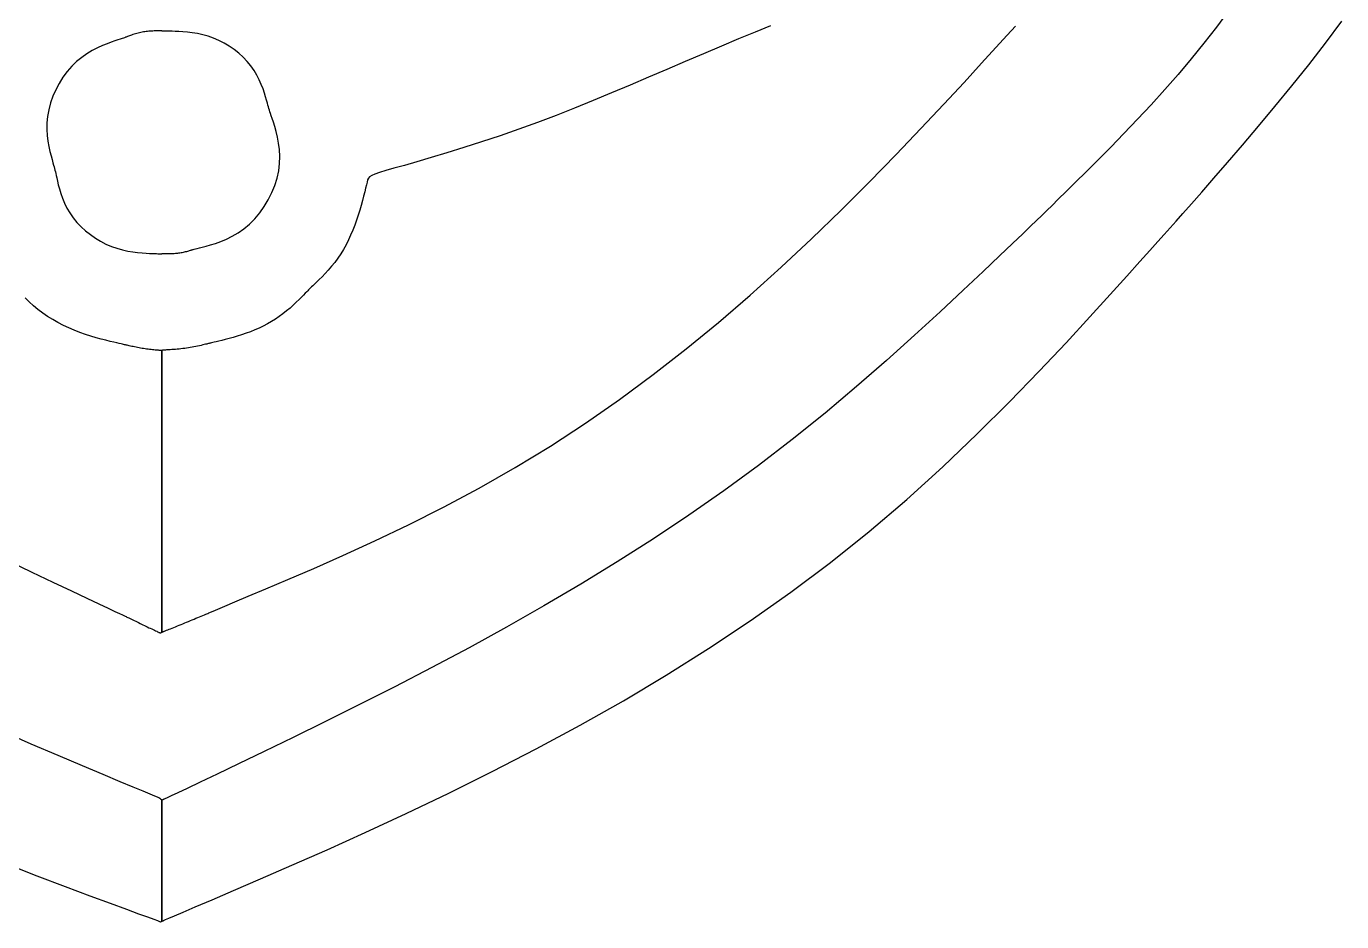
# Model space of a CAD drawing. Extents: x -29.1 to 43.7, y -24.8 to 28.6.
# Drawn here: x 20.9 to 36.88, y -24.81 to -13.93 of the extents above; entities that cross this region are included whole.
import ezdxf

# ---------------------------------------------------------------- set-up
doc = ezdxf.new("R2010")
doc.units = 0
doc.layers.add('LAYER 1', color=7, linetype='CONTINUOUS')

msp = doc.modelspace()

# ---------------------------------------------------------------- linework, layer by layer
at = {"layer": 'LAYER 1'}
for points in [[(35.501, -13.74), (35.354, -13.937), (35.202, -14.132), (35.046, -14.323), (34.887, -14.511), (34.725, -14.696), (34.56, -14.879), (34.394, -15.057), (34.229, -15.23), (34.069, -15.395), (33.916, -15.55), (33.773, -15.693), (33.643, -15.822), (33.529, -15.934), (33.433, -16.028), (33.357, -16.103), (33.292, -16.166), (33.232, -16.224), (33.169, -16.285), (33.094, -16.357), (33, -16.447), (32.878, -16.564), (32.72, -16.714), (32.52, -16.905), (32.278, -17.134), (31.999, -17.395), (31.688, -17.681), (31.347, -17.986), (30.983, -18.303), (30.599, -18.626), (30.2, -18.948), (29.79, -19.264), (29.372, -19.57), (28.946, -19.867), (28.514, -20.155), (28.076, -20.434), (27.632, -20.706), (27.184, -20.969), (26.732, -21.226), (26.277, -21.476), (25.822, -21.718), (25.373, -21.951), (24.938, -22.172), (24.524, -22.379), (24.137, -22.568), (23.785, -22.739), (23.476, -22.887), (23.215, -23.011), (23.008, -23.11), (22.85, -23.185), (22.736, -23.239), (22.657, -23.277), (22.607, -23.3), (22.58, -23.313), (22.569, -23.318), (22.566, -23.32), (22.566, -23.32), (22.565, -23.32), (22.564, -23.32), (22.564, -23.321), (22.563, -23.321), (22.562, -23.321), (22.561, -23.321), (22.56, -23.322), (22.559, -23.322), (22.559, -23.323), (22.558, -23.323), (22.557, -23.323), (22.556, -23.324), (22.555, -23.324), (22.555, -23.325), (22.554, -23.325), (22.553, -23.326), (22.552, -23.326), (22.551, -23.327), (22.55, -23.327), (22.55, -23.327), (22.549, -23.328), (22.548, -23.328), (22.548, -23.328), (22.547, -23.329), (22.547, -23.329), (22.546, -23.329), (22.546, -23.329), (22.546, -23.329), (22.546, -23.329), (22.546, -23.329), (22.546, -23.329), (22.546, -23.329), (22.546, -23.329), (22.546, -23.329), (22.546, -23.329), (22.546, -23.329), (22.546, -23.329), (22.546, -23.329), (22.546, -23.329), (22.546, -23.329), (22.545, -23.329), (22.545, -23.328), (22.545, -23.328), (22.545, -23.328), (22.545, -23.328), (22.544, -23.328), (22.544, -23.327), (22.544, -23.327), (22.544, -23.327), (22.544, -23.327), (22.543, -23.327), (22.543, -23.327), (22.543, -23.327), (22.543, -23.326), (22.543, -23.326), (22.543, -23.326), (22.543, -23.326), (22.543, -23.326), (22.543, -23.326), (22.543, -23.326), (22.543, -23.326), (22.543, -23.326), (22.543, -23.326), (22.543, -23.326), (22.543, -23.326), (22.543, -23.326), (22.543, -23.328), (22.543, -23.333), (22.543, -23.345), (22.543, -23.366), (22.543, -23.399), (22.543, -23.446), (22.543, -23.51), (22.543, -23.594), (22.543, -23.697), (22.543, -23.815), (22.543, -23.943), (22.543, -24.076), (22.543, -24.208), (22.543, -24.335), (22.543, -24.451), (22.543, -24.55), (22.543, -24.63), (22.543, -24.69), (22.543, -24.734), (22.543, -24.764), (22.543, -24.783), (22.543, -24.794), (22.543, -24.798), (22.543, -24.799), (22.543, -24.799), (22.543, -24.799), (22.543, -24.799), (22.543, -24.799), (22.543, -24.799), (22.543, -24.799), (22.543, -24.799), (22.544, -24.798), (22.544, -24.798), (22.545, -24.798), (22.545, -24.798), (22.546, -24.798), (22.547, -24.797), (22.548, -24.797), (22.549, -24.796), (22.55, -24.796), (22.551, -24.796), (22.552, -24.795), (22.553, -24.795), (22.554, -24.794), (22.555, -24.794), (22.556, -24.793), (22.557, -24.793), (22.558, -24.793), (22.559, -24.792), (22.56, -24.792), (22.561, -24.791), (22.562, -24.791), (22.563, -24.79), (22.563, -24.79), (22.564, -24.79), (22.565, -24.789), (22.566, -24.789), (22.566, -24.789), (22.572, -24.786), (22.59, -24.779), (22.629, -24.762), (22.697, -24.733), (22.801, -24.688), (22.95, -24.625), (23.153, -24.538), (23.416, -24.426), (23.741, -24.286), (24.122, -24.12), (24.55, -23.931), (25.015, -23.72), (25.511, -23.491), (26.028, -23.243), (26.558, -22.981), (27.092, -22.706), (27.624, -22.419), (28.151, -22.12), (28.671, -21.81), (29.184, -21.487), (29.688, -21.151), (30.182, -20.803), (30.665, -20.441), (31.135, -20.065), (31.591, -19.675), (32.03, -19.277), (32.447, -18.879), (32.839, -18.49), (33.2, -18.118), (33.528, -17.771), (33.817, -17.457), (34.064, -17.184), (34.265, -16.961), (34.422, -16.786), (34.544, -16.65), (34.641, -16.543), (34.72, -16.455), (34.791, -16.375), (34.864, -16.293), (34.947, -16.2), (35.049, -16.084), (35.175, -15.941), (35.324, -15.772), (35.49, -15.581), (35.672, -15.37), (35.864, -15.142), (36.065, -14.901), (36.269, -14.651), (36.474, -14.393), (36.677, -14.13), (36.875, -13.864)], [(29.935, -13.921), (29.749, -13.998), (29.55, -14.081), (29.34, -14.169), (29.122, -14.261), (28.9, -14.355), (28.677, -14.45), (28.454, -14.546), (28.231, -14.641), (28.007, -14.736), (27.783, -14.829), (27.558, -14.92), (27.333, -15.009), (27.106, -15.096), (26.879, -15.178), (26.652, -15.257), (26.428, -15.331), (26.212, -15.4), (26.006, -15.463), (25.815, -15.521), (25.642, -15.572), (25.49, -15.616), (25.363, -15.652), (25.263, -15.68), (25.187, -15.703), (25.132, -15.722), (25.094, -15.738), (25.068, -15.755), (25.053, -15.772), (25.043, -15.793), (25.036, -15.82), (25.029, -15.853), (25.019, -15.893), (25.008, -15.939), (24.995, -15.99), (24.98, -16.044), (24.964, -16.102), (24.947, -16.162), (24.928, -16.222), (24.907, -16.283), (24.886, -16.344), (24.862, -16.405), (24.837, -16.464), (24.81, -16.523), (24.781, -16.581), (24.75, -16.637), (24.717, -16.691), (24.681, -16.744), (24.643, -16.795), (24.604, -16.843), (24.565, -16.889), (24.526, -16.931), (24.49, -16.969), (24.455, -17.004), (24.425, -17.033), (24.399, -17.058), (24.379, -17.078), (24.363, -17.093), (24.349, -17.106), (24.338, -17.117), (24.327, -17.128), (24.316, -17.14), (24.303, -17.153), (24.286, -17.171), (24.265, -17.192), (24.24, -17.219), (24.21, -17.248), (24.177, -17.28), (24.14, -17.315), (24.101, -17.35), (24.059, -17.385), (24.015, -17.42), (23.97, -17.453), (23.923, -17.485), (23.875, -17.514), (23.825, -17.542), (23.775, -17.568), (23.724, -17.593), (23.672, -17.616), (23.619, -17.637), (23.566, -17.657), (23.513, -17.675), (23.46, -17.692), (23.409, -17.707), (23.36, -17.72), (23.314, -17.732), (23.273, -17.743), (23.236, -17.752), (23.205, -17.759), (23.18, -17.765), (23.161, -17.77), (23.146, -17.773), (23.135, -17.776), (23.126, -17.778), (23.118, -17.78), (23.109, -17.782), (23.1, -17.784), (23.089, -17.787), (23.075, -17.79), (23.058, -17.794), (23.04, -17.798), (23.021, -17.803), (23, -17.807), (22.978, -17.812), (22.956, -17.817), (22.934, -17.821), (22.911, -17.825), (22.889, -17.829), (22.866, -17.833), (22.843, -17.836), (22.821, -17.84), (22.798, -17.843), (22.775, -17.845), (22.753, -17.848), (22.73, -17.85), (22.708, -17.852), (22.686, -17.854), (22.666, -17.855), (22.646, -17.857), (22.629, -17.858), (22.613, -17.859), (22.6, -17.859), (22.59, -17.86), (22.582, -17.86), (22.576, -17.861), (22.572, -17.861), (22.569, -17.861), (22.567, -17.861), (22.566, -17.861), (22.566, -17.861), (22.565, -17.861), (22.565, -17.861), (22.564, -17.862), (22.563, -17.862), (22.562, -17.862), (22.561, -17.862), (22.56, -17.862), (22.56, -17.862), (22.558, -17.862), (22.557, -17.862), (22.556, -17.862), (22.555, -17.863), (22.554, -17.863), (22.553, -17.863), (22.552, -17.863), (22.551, -17.863), (22.551, -17.863), (22.55, -17.864), (22.549, -17.864), (22.548, -17.864), (22.547, -17.864), (22.546, -17.864), (22.545, -17.864), (22.545, -17.864), (22.544, -17.864), (22.544, -17.865), (22.543, -17.865), (22.543, -17.865), (22.543, -17.865), (22.543, -17.865), (22.543, -17.865), (22.543, -17.865), (22.543, -17.865), (22.543, -17.865), (22.543, -17.868), (22.543, -17.88), (22.543, -17.907), (22.543, -17.954), (22.543, -18.029), (22.543, -18.137), (22.543, -18.284), (22.543, -18.476), (22.543, -18.714), (22.543, -18.987), (22.543, -19.284), (22.543, -19.593), (22.543, -19.901), (22.543, -20.196), (22.543, -20.466), (22.543, -20.7), (22.543, -20.887), (22.543, -21.029), (22.543, -21.133), (22.543, -21.204), (22.543, -21.25), (22.543, -21.275), (22.543, -21.285), (22.543, -21.288), (22.543, -21.288), (22.543, -21.288), (22.543, -21.288), (22.543, -21.288), (22.543, -21.288), (22.543, -21.288), (22.543, -21.287), (22.544, -21.287), (22.544, -21.287), (22.545, -21.287), (22.545, -21.286), (22.546, -21.286), (22.547, -21.286), (22.548, -21.285), (22.549, -21.285), (22.55, -21.284), (22.551, -21.284), (22.552, -21.284), (22.553, -21.283), (22.554, -21.283), (22.555, -21.282), (22.556, -21.282), (22.557, -21.282), (22.558, -21.281), (22.559, -21.281), (22.56, -21.28), (22.561, -21.28), (22.562, -21.28), (22.562, -21.279), (22.563, -21.279), (22.564, -21.279), (22.565, -21.278), (22.565, -21.278), (22.566, -21.278), (22.567, -21.278), (22.568, -21.277), (22.569, -21.277), (22.572, -21.275), (22.577, -21.274), (22.583, -21.271), (22.591, -21.268), (22.602, -21.264), (22.615, -21.259), (22.631, -21.253), (22.648, -21.246), (22.668, -21.238), (22.688, -21.23), (22.71, -21.221), (22.732, -21.212), (22.755, -21.203), (22.777, -21.194), (22.8, -21.185), (22.823, -21.176), (22.845, -21.166), (22.868, -21.157), (22.89, -21.147), (22.913, -21.138), (22.935, -21.129), (22.958, -21.119), (22.98, -21.11), (23.001, -21.101), (23.022, -21.092), (23.042, -21.084), (23.06, -21.076), (23.076, -21.069), (23.09, -21.063), (23.101, -21.059), (23.113, -21.053), (23.133, -21.045), (23.167, -21.031), (23.224, -21.007), (23.309, -20.971), (23.43, -20.92), (23.594, -20.851), (23.808, -20.761), (24.075, -20.648), (24.39, -20.513), (24.743, -20.356), (25.129, -20.179), (25.538, -19.983), (25.964, -19.769), (26.399, -19.537), (26.834, -19.289), (27.265, -19.027), (27.688, -18.75), (28.103, -18.46), (28.511, -18.158), (28.912, -17.846), (29.305, -17.524), (29.69, -17.193), (30.067, -16.854), (30.435, -16.509), (30.794, -16.162), (31.137, -15.819), (31.462, -15.486), (31.765, -15.169), (32.042, -14.874), (32.288, -14.608), (32.5, -14.376), (32.674, -14.185), (32.81, -14.036), (32.912, -13.924)], [(20.682, -20.42), (20.964, -20.558), (21.22, -20.681), (21.445, -20.787), (21.633, -20.875), (21.78, -20.945), (21.892, -20.997), (21.974, -21.036), (22.03, -21.062), (22.066, -21.079), (22.088, -21.089), (22.1, -21.095), (22.109, -21.099), (22.119, -21.104), (22.131, -21.109), (22.144, -21.115), (22.159, -21.122), (22.174, -21.13), (22.191, -21.138), (22.208, -21.146), (22.226, -21.155), (22.244, -21.163), (22.261, -21.172), (22.279, -21.181), (22.297, -21.189), (22.314, -21.198), (22.332, -21.207), (22.35, -21.216), (22.367, -21.224), (22.385, -21.233), (22.403, -21.241), (22.42, -21.249), (22.437, -21.257), (22.453, -21.264), (22.467, -21.271), (22.481, -21.277), (22.492, -21.282), (22.502, -21.286), (22.509, -21.29), (22.514, -21.292), (22.519, -21.294), (22.521, -21.295), (22.523, -21.296), (22.524, -21.296), (22.525, -21.296), (22.525, -21.296), (22.525, -21.296), (22.526, -21.295), (22.526, -21.295), (22.527, -21.295), (22.528, -21.295), (22.529, -21.294), (22.529, -21.294), (22.53, -21.294), (22.531, -21.293), (22.532, -21.293), (22.532, -21.292), (22.533, -21.292), (22.534, -21.292), (22.535, -21.291), (22.535, -21.291), (22.536, -21.291), (22.537, -21.29), (22.538, -21.29), (22.538, -21.29), (22.539, -21.289), (22.54, -21.289), (22.54, -21.289), (22.541, -21.289), (22.541, -21.288), (22.542, -21.288), (22.542, -21.288), (22.542, -21.288), (22.542, -21.288), (22.543, -21.288), (22.543, -21.288), (22.543, -21.288), (22.543, -21.288), (22.543, -21.288), (22.543, -21.286), (22.543, -21.276), (22.543, -21.253), (22.543, -21.209), (22.543, -21.139), (22.543, -21.037), (22.543, -20.896), (22.543, -20.71), (22.543, -20.476), (22.543, -20.205), (22.543, -19.908), (22.543, -19.597), (22.543, -19.286), (22.543, -18.986), (22.543, -18.711), (22.543, -18.471), (22.543, -18.279), (22.543, -18.132), (22.543, -18.025), (22.543, -17.951), (22.543, -17.904), (22.543, -17.879), (22.543, -17.867), (22.543, -17.865), (22.543, -17.865), (22.543, -17.865), (22.543, -17.865), (22.543, -17.865), (22.543, -17.865), (22.543, -17.865), (22.542, -17.865), (22.542, -17.865), (22.542, -17.865), (22.542, -17.865), (22.542, -17.865), (22.541, -17.865), (22.541, -17.865), (22.541, -17.865), (22.54, -17.865), (22.54, -17.865), (22.539, -17.865), (22.539, -17.865), (22.539, -17.865), (22.538, -17.865), (22.538, -17.865), (22.537, -17.866), (22.537, -17.866), (22.537, -17.866), (22.536, -17.866), (22.536, -17.866), (22.535, -17.866), (22.535, -17.866), (22.535, -17.866), (22.534, -17.866), (22.534, -17.866), (22.534, -17.866), (22.534, -17.866), (22.533, -17.866), (22.533, -17.866), (22.532, -17.866), (22.531, -17.866), (22.528, -17.865), (22.524, -17.865), (22.519, -17.865), (22.511, -17.864), (22.502, -17.863), (22.491, -17.862), (22.478, -17.861), (22.463, -17.86), (22.447, -17.859), (22.43, -17.857), (22.413, -17.855), (22.395, -17.853), (22.376, -17.851), (22.358, -17.848), (22.34, -17.846), (22.322, -17.843), (22.303, -17.84), (22.285, -17.837), (22.267, -17.833), (22.249, -17.83), (22.231, -17.826), (22.213, -17.822), (22.195, -17.819), (22.178, -17.815), (22.162, -17.811), (22.147, -17.808), (22.133, -17.805), (22.121, -17.802), (22.111, -17.8), (22.102, -17.798), (22.095, -17.796), (22.088, -17.795), (22.078, -17.793), (22.066, -17.79), (22.049, -17.786), (22.027, -17.781), (21.998, -17.774), (21.961, -17.766), (21.916, -17.755), (21.865, -17.742), (21.808, -17.728), (21.747, -17.711), (21.683, -17.692), (21.616, -17.67), (21.548, -17.647), (21.48, -17.62), (21.413, -17.592), (21.347, -17.561), (21.282, -17.527), (21.218, -17.491), (21.156, -17.453), (21.096, -17.412), (21.038, -17.368), (20.983, -17.322), (20.931, -17.274), (20.882, -17.224)], [(20.65, -24.099), (21.027, -24.247), (21.368, -24.377), (21.667, -24.489), (21.916, -24.58), (22.113, -24.653), (22.262, -24.708), (22.371, -24.747), (22.445, -24.775), (22.491, -24.792), (22.517, -24.801), (22.527, -24.805), (22.529, -24.805), (22.53, -24.805), (22.53, -24.805), (22.531, -24.805), (22.531, -24.805), (22.532, -24.804), (22.532, -24.804), (22.533, -24.804), (22.533, -24.804), (22.534, -24.804), (22.534, -24.803), (22.535, -24.803), (22.535, -24.803), (22.536, -24.803), (22.536, -24.802), (22.537, -24.802), (22.537, -24.802), (22.538, -24.801), (22.538, -24.801), (22.539, -24.801), (22.54, -24.801), (22.54, -24.8), (22.541, -24.8), (22.541, -24.8), (22.541, -24.8), (22.542, -24.799), (22.542, -24.799), (22.542, -24.799), (22.542, -24.799), (22.543, -24.799), (22.543, -24.799), (22.543, -24.799), (22.543, -24.799), (22.543, -24.799), (22.543, -24.799), (22.543, -24.799), (22.543, -24.796), (22.543, -24.788), (22.543, -24.773), (22.543, -24.748), (22.543, -24.712), (22.543, -24.66), (22.543, -24.592), (22.543, -24.504), (22.543, -24.398), (22.543, -24.279), (22.543, -24.152), (22.543, -24.021), (22.543, -23.892), (22.543, -23.77), (22.543, -23.658), (22.543, -23.563), (22.543, -23.488), (22.543, -23.431), (22.543, -23.389), (22.543, -23.36), (22.543, -23.342), (22.543, -23.332), (22.543, -23.327), (22.543, -23.326), (22.543, -23.326), (22.543, -23.326), (22.543, -23.326), (22.543, -23.326), (22.543, -23.326), (22.542, -23.326), (22.542, -23.326), (22.542, -23.326), (22.541, -23.325), (22.541, -23.325), (22.54, -23.325), (22.54, -23.324), (22.539, -23.324), (22.538, -23.323), (22.537, -23.322), (22.536, -23.321), (22.534, -23.32), (22.533, -23.319), (22.531, -23.317), (22.53, -23.316), (22.528, -23.314), (22.526, -23.313), (22.525, -23.311), (22.523, -23.31), (22.522, -23.309), (22.52, -23.308), (22.519, -23.307), (22.518, -23.306), (22.518, -23.306), (22.517, -23.305), (22.516, -23.305), (22.516, -23.305), (22.515, -23.304), (22.515, -23.304), (22.514, -23.304), (22.508, -23.301), (22.491, -23.294), (22.457, -23.28), (22.401, -23.257), (22.316, -23.221), (22.196, -23.171), (22.036, -23.104), (21.83, -23.018), (21.578, -22.912), (21.285, -22.788), (20.958, -22.647), (20.603, -22.49)]]:
    msp.add_lwpolyline(points, dxfattribs=at)
msp.add_lwpolyline([(23.625, -14.407), (23.581, -14.353), (23.532, -14.302), (23.478, -14.254), (23.422, -14.21), (23.362, -14.169), (23.299, -14.132), (23.235, -14.1), (23.17, -14.072), (23.105, -14.048), (23.04, -14.03), (22.975, -14.016), (22.913, -14.005), (22.854, -13.998), (22.799, -13.993), (22.749, -13.989), (22.705, -13.988), (22.667, -13.987), (22.636, -13.986), (22.613, -13.986), (22.595, -13.985), (22.583, -13.985), (22.575, -13.985), (22.57, -13.985), (22.567, -13.985), (22.566, -13.985), (22.566, -13.985), (22.565, -13.985), (22.564, -13.985), (22.564, -13.985), (22.563, -13.985), (22.562, -13.985), (22.561, -13.985), (22.56, -13.985), (22.559, -13.985), (22.558, -13.985), (22.557, -13.985), (22.556, -13.985), (22.555, -13.984), (22.554, -13.984), (22.553, -13.984), (22.552, -13.984), (22.551, -13.984), (22.55, -13.984), (22.549, -13.984), (22.549, -13.984), (22.548, -13.984), (22.547, -13.984), (22.546, -13.984), (22.545, -13.984), (22.545, -13.984), (22.544, -13.984), (22.544, -13.984), (22.543, -13.984), (22.543, -13.984), (22.543, -13.984), (22.543, -13.983), (22.542, -13.983), (22.542, -13.983), (22.542, -13.983), (22.541, -13.983), (22.541, -13.983), (22.54, -13.983), (22.539, -13.983), (22.538, -13.983), (22.537, -13.983), (22.536, -13.983), (22.535, -13.983), (22.534, -13.983), (22.533, -13.983), (22.532, -13.982), (22.531, -13.982), (22.53, -13.982), (22.528, -13.982), (22.527, -13.982), (22.526, -13.982), (22.525, -13.982), (22.524, -13.982), (22.523, -13.982), (22.522, -13.982), (22.521, -13.982), (22.52, -13.982), (22.519, -13.982), (22.518, -13.982), (22.517, -13.982), (22.516, -13.982), (22.516, -13.982), (22.515, -13.982), (22.515, -13.982), (22.514, -13.982), (22.512, -13.982), (22.509, -13.982), (22.505, -13.982), (22.5, -13.982), (22.493, -13.982), (22.485, -13.982), (22.474, -13.982), (22.462, -13.983), (22.449, -13.983), (22.435, -13.984), (22.42, -13.985), (22.404, -13.986), (22.387, -13.987), (22.371, -13.989), (22.354, -13.991), (22.338, -13.993), (22.321, -13.995), (22.305, -13.998), (22.288, -14.001), (22.272, -14.005), (22.255, -14.009), (22.239, -14.013), (22.223, -14.018), (22.207, -14.023), (22.191, -14.028), (22.176, -14.033), (22.162, -14.038), (22.149, -14.043), (22.137, -14.047), (22.127, -14.051), (22.118, -14.055), (22.11, -14.057), (22.104, -14.06), (22.097, -14.062), (22.088, -14.066), (22.076, -14.07), (22.06, -14.075), (22.038, -14.083), (22.01, -14.092), (21.973, -14.104), (21.929, -14.12), (21.878, -14.139), (21.822, -14.162), (21.761, -14.189), (21.698, -14.222), (21.634, -14.26), (21.57, -14.304), (21.508, -14.355), (21.449, -14.413), (21.393, -14.477), (21.342, -14.546), (21.296, -14.62), (21.255, -14.697), (21.22, -14.777), (21.191, -14.858), (21.169, -14.94), (21.155, -15.021), (21.148, -15.101), (21.147, -15.179), (21.152, -15.253), (21.16, -15.324), (21.172, -15.389), (21.185, -15.449), (21.198, -15.502), (21.21, -15.547), (21.221, -15.584), (21.229, -15.613), (21.235, -15.636), (21.241, -15.656), (21.245, -15.675), (21.25, -15.693), (21.254, -15.714), (21.26, -15.738), (21.267, -15.769), (21.275, -15.807), (21.286, -15.852), (21.3, -15.903), (21.317, -15.957), (21.337, -16.015), (21.362, -16.075), (21.391, -16.135), (21.426, -16.195), (21.466, -16.253), (21.512, -16.309), (21.562, -16.362), (21.617, -16.412), (21.675, -16.458), (21.737, -16.501), (21.8, -16.539), (21.865, -16.572), (21.932, -16.601), (21.998, -16.624), (22.064, -16.643), (22.129, -16.657), (22.19, -16.668), (22.249, -16.676), (22.303, -16.681), (22.352, -16.684), (22.394, -16.686), (22.429, -16.688), (22.457, -16.689), (22.477, -16.689), (22.493, -16.69), (22.503, -16.69), (22.51, -16.691), (22.513, -16.691), (22.515, -16.691), (22.516, -16.691), (22.517, -16.691), (22.517, -16.691), (22.518, -16.691), (22.519, -16.691), (22.52, -16.691), (22.521, -16.691), (22.522, -16.691), (22.523, -16.691), (22.524, -16.691), (22.525, -16.691), (22.526, -16.691), (22.527, -16.691), (22.529, -16.691), (22.53, -16.691), (22.531, -16.69), (22.532, -16.69), (22.533, -16.69), (22.534, -16.69), (22.535, -16.69), (22.536, -16.69), (22.537, -16.69), (22.538, -16.69), (22.539, -16.69), (22.54, -16.69), (22.541, -16.69), (22.541, -16.69), (22.542, -16.69), (22.542, -16.69), (22.542, -16.69), (22.543, -16.69), (22.543, -16.689), (22.543, -16.689), (22.543, -16.689), (22.544, -16.689), (22.544, -16.689), (22.545, -16.689), (22.545, -16.689), (22.546, -16.689), (22.547, -16.689), (22.548, -16.689), (22.549, -16.689), (22.549, -16.689), (22.55, -16.689), (22.551, -16.689), (22.552, -16.689), (22.553, -16.689), (22.554, -16.689), (22.555, -16.689), (22.556, -16.689), (22.557, -16.689), (22.558, -16.688), (22.559, -16.688), (22.56, -16.688), (22.561, -16.688), (22.562, -16.688), (22.563, -16.688), (22.564, -16.688), (22.564, -16.688), (22.565, -16.688), (22.566, -16.688), (22.566, -16.688), (22.567, -16.688), (22.567, -16.688), (22.569, -16.688), (22.57, -16.688), (22.573, -16.688), (22.577, -16.688), (22.582, -16.688), (22.588, -16.688), (22.596, -16.688), (22.605, -16.688), (22.616, -16.688), (22.628, -16.688), (22.64, -16.688), (22.653, -16.688), (22.667, -16.687), (22.681, -16.686), (22.694, -16.686), (22.708, -16.684), (22.722, -16.683), (22.736, -16.682), (22.75, -16.68), (22.764, -16.678), (22.778, -16.676), (22.792, -16.673), (22.805, -16.671), (22.819, -16.668), (22.832, -16.664), (22.846, -16.661), (22.858, -16.657), (22.87, -16.654), (22.88, -16.651), (22.89, -16.648), (22.898, -16.646), (22.905, -16.643), (22.911, -16.642), (22.918, -16.64), (22.925, -16.638), (22.936, -16.635), (22.951, -16.631), (22.972, -16.625), (23, -16.618), (23.035, -16.609), (23.08, -16.598), (23.133, -16.583), (23.194, -16.564), (23.259, -16.541), (23.328, -16.513), (23.399, -16.478), (23.47, -16.437), (23.541, -16.388), (23.609, -16.332), (23.674, -16.267), (23.733, -16.195), (23.788, -16.117), (23.837, -16.034), (23.88, -15.948), (23.915, -15.86), (23.943, -15.77), (23.963, -15.681), (23.973, -15.593), (23.975, -15.507), (23.971, -15.425), (23.961, -15.347), (23.948, -15.273), (23.932, -15.206), (23.915, -15.146), (23.898, -15.093), (23.884, -15.049), (23.872, -15.015), (23.863, -14.987), (23.856, -14.964), (23.85, -14.945), (23.844, -14.926), (23.839, -14.907), (23.832, -14.886), (23.825, -14.859), (23.816, -14.825), (23.804, -14.785), (23.79, -14.739), (23.773, -14.688), (23.752, -14.634), (23.727, -14.578), (23.698, -14.52), (23.664, -14.463)], close=True, dxfattribs=at)

doc.saveas('drawing.dxf')
